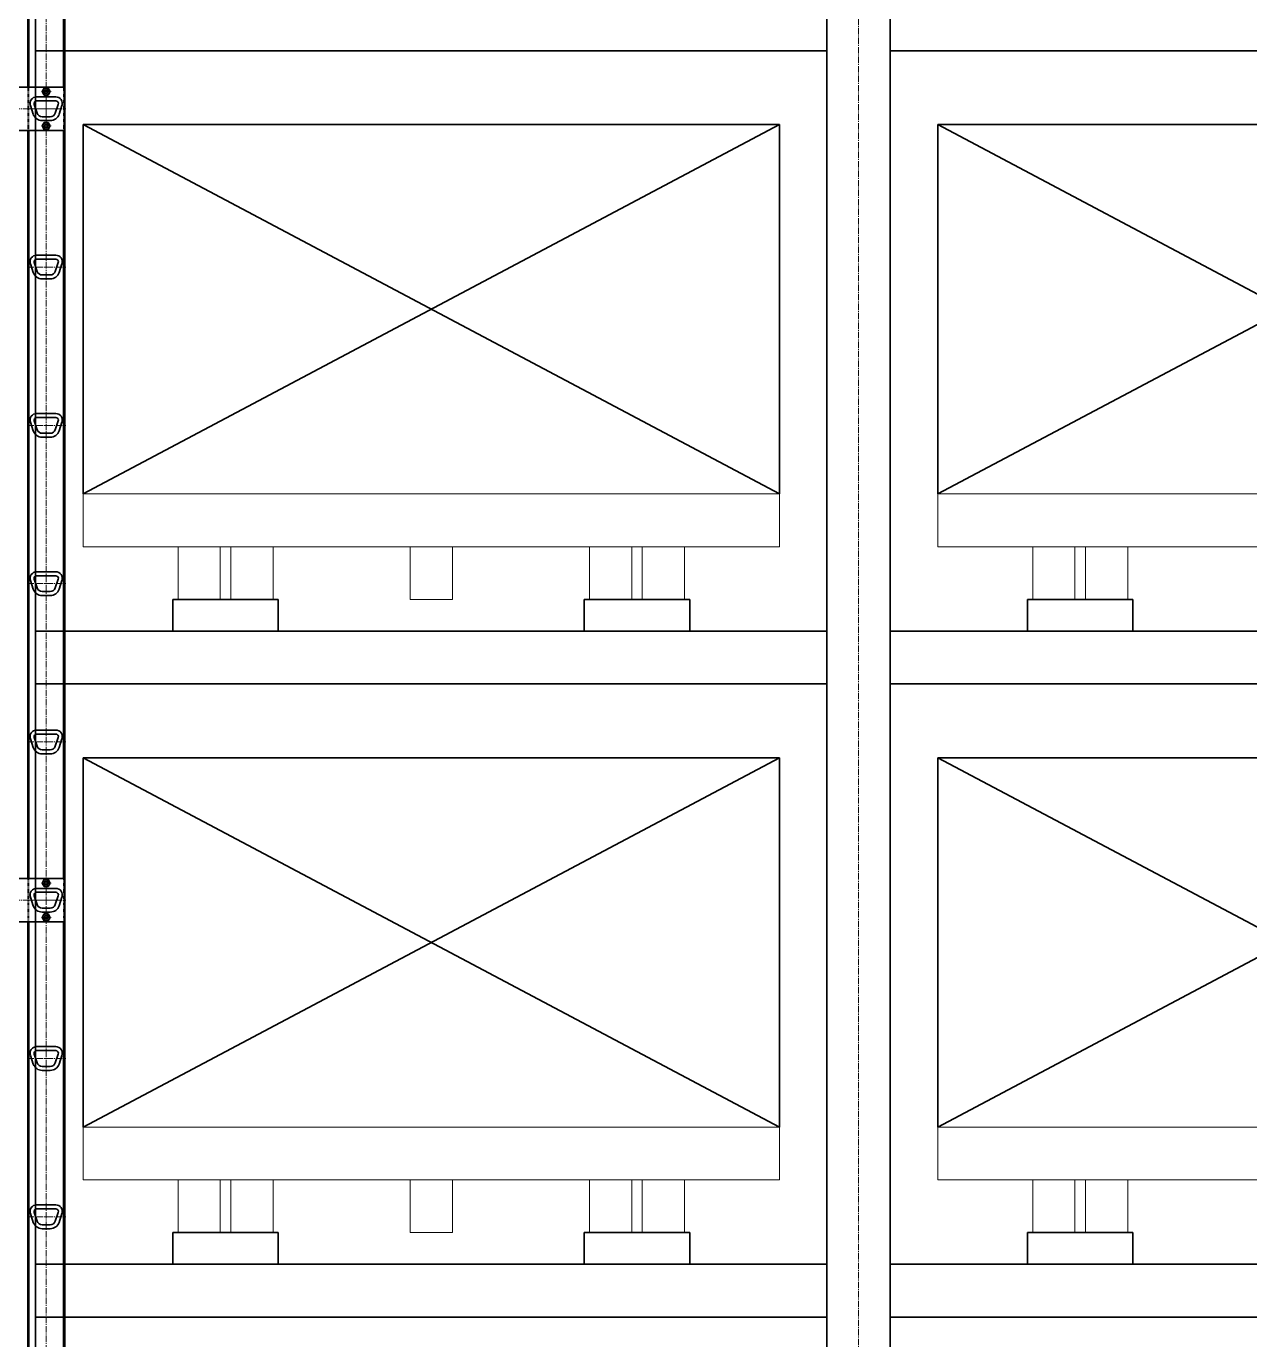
# Model space of a CAD drawing. Header units: millimetres. Extents: x -67280 to 67280, y -47520 to 47520.
# Drawn here: x -42246 to -39927, y 30371 to 32861 of the extents above; entities that cross this region are included whole.
import ezdxf

# ---------------------------------------------------------------- set-up
doc = ezdxf.new("R2010")
doc.units = ezdxf.units.MM
doc.linetypes.add('点画线', pattern=[18, 12, -2, 2, -2])
doc.linetypes.add('虚线', pattern=[2, 1, -1])
for name, color, linetype, lineweight in [('ACADCAXA细实线层', 3, 'Continuous', 18), ('EB0', 7, 'Continuous', 35), ('EB0_1', 7, 'Continuous', 35), ('中心线层', 1, '点画线', 18), ('尺寸线层', 4, 'Continuous', 18), ('标注层AM_5', 3, 'Continuous', 25), ('粗实线层', 7, 'Continuous', 35), ('粗实线层AM_0', 7, 'Continuous', 50), ('细实线层', 3, 'Continuous', 18), ('虚线层', 100, '虚线', 18)]:
    doc.layers.add(name, color=color, linetype=linetype, lineweight=lineweight)

# ---------------------------------------------------------------- blocks, each defined once
blk = doc.blocks.new('*X101')
at = {"layer": 'ACADCAXA细实线层', "linetype": 'Continuous', "lineweight": 18}
for p, q in [((0, 100), (0, 200)), ((0, 200), (1320, 200)), ((1320, 100), (1320, 200)), ((0, 100), (1320, 100)), ((180, 0), (180, 100)), ((260, 0), (260, 100)), ((280, 0), (280, 100)), ((360, 0), (360, 100)), ((620, 0), (620, 100)), ((700, 0), (700, 100)), ((960, 0), (960, 100)), ((1040, 0), (1040, 100)), ((1060, 0), (1060, 100)), ((1140, 0), (1140, 100)), ((180, 0), (260, 0)), ((280, 0), (360, 0)), ((620, 0), (700, 0)), ((1040, 0), (960, 0)), ((1060, 0), (1140, 0))]:
    blk.add_line(p, q, dxfattribs=at)
at = {"layer": 'EB0'}
for p, q in [((0, 900), (1320, 900)), ((1320, 900), (0, 200)), ((0, 900), (1320, 200)), ((0, 900), (0, 200)), ((1320, 900), (1320, 200))]:
    blk.add_line(p, q, dxfattribs=at)
blk = doc.blocks.new('*X102')
at = {"layer": 'EB0'}
for p, q in [((260, 100), (260, 160)), ((460, 160), (260, 160)), ((260, 100), (260, 160)), ((460, 160), (260, 160)), ((460, 100), (460, 160)), ((460, 100), (460, 160)), ((1040, 100), (1040, 160)), ((1040, 160), (1240, 160)), ((1040, 100), (1040, 160)), ((1040, 160), (1240, 160)), ((1240, 100), (1240, 160)), ((1240, 100), (1240, 160)), ((0, 100), (1500, 100)), ((1500, 0), (0, 0))]:
    blk.add_line(p, q, dxfattribs=at)
at = {"layer": '标注层AM_5'}
for p, q in [((0, 100), (1500, 100)), ((1500, 100), (0, 100)), ((0, 0), (1500, 0))]:
    blk.add_line(p, q, dxfattribs=at)
blk = doc.blocks.new('*X103')
at = {"layer": 'ACADCAXA细实线层', "linetype": 'Continuous', "lineweight": 18}
for p, q in [((0, 100), (0, 200)), ((0, 200), (1320, 200)), ((1320, 100), (1320, 200)), ((0, 100), (1320, 100)), ((180, 0), (180, 100)), ((260, 0), (260, 100)), ((280, 0), (280, 100)), ((360, 0), (360, 100)), ((620, 0), (620, 100)), ((700, 0), (700, 100)), ((960, 0), (960, 100)), ((1040, 0), (1040, 100)), ((1060, 0), (1060, 100)), ((1140, 0), (1140, 100)), ((180, 0), (260, 0)), ((280, 0), (360, 0)), ((620, 0), (700, 0)), ((1040, 0), (960, 0)), ((1060, 0), (1140, 0))]:
    blk.add_line(p, q, dxfattribs=at)
at = {"layer": 'EB0'}
for p, q in [((0, 900), (1320, 900)), ((1320, 900), (0, 200)), ((0, 900), (1320, 200)), ((0, 900), (0, 200)), ((1320, 900), (1320, 200))]:
    blk.add_line(p, q, dxfattribs=at)
blk = doc.blocks.new('*X104')
at = {"layer": 'EB0'}
for p, q in [((260, 100), (260, 160)), ((460, 160), (260, 160)), ((260, 100), (260, 160)), ((460, 160), (260, 160)), ((460, 100), (460, 160)), ((460, 100), (460, 160)), ((1040, 100), (1040, 160)), ((1040, 160), (1240, 160)), ((1040, 100), (1040, 160)), ((1040, 160), (1240, 160)), ((1240, 100), (1240, 160)), ((1240, 100), (1240, 160)), ((0, 100), (1500, 100)), ((1500, 0), (0, 0))]:
    blk.add_line(p, q, dxfattribs=at)
at = {"layer": '标注层AM_5'}
for p, q in [((0, 100), (1500, 100)), ((1500, 100), (0, 100)), ((0, 0), (1500, 0))]:
    blk.add_line(p, q, dxfattribs=at)
blk = doc.blocks.new('*X106')
at = {"layer": 'EB0'}
for p, q in [((260, 100), (260, 160)), ((460, 160), (260, 160)), ((260, 100), (260, 160)), ((460, 160), (260, 160)), ((460, 100), (460, 160)), ((460, 100), (460, 160)), ((1040, 100), (1040, 160)), ((1040, 160), (1240, 160)), ((1040, 100), (1040, 160)), ((1040, 160), (1240, 160)), ((1240, 100), (1240, 160)), ((1240, 100), (1240, 160)), ((0, 100), (1500, 100)), ((1500, 0), (0, 0))]:
    blk.add_line(p, q, dxfattribs=at)
at = {"layer": '标注层AM_5'}
for p, q in [((0, 100), (1500, 100)), ((1500, 100), (0, 100)), ((0, 0), (1500, 0))]:
    blk.add_line(p, q, dxfattribs=at)
blk = doc.blocks.new('*X98')
at = {"layer": 'EB0'}
for p, q in [((120, 0), (120, 11100)), ((1620, 0), (1620, 11100)), ((1740, 0), (1740, 11100))]:
    blk.add_line(p, q, dxfattribs=at)
at = {"layer": '中心线层'}
blk.add_line((1680, -3), (1680, 11103), dxfattribs=at)
at = {"layer": 'EB0'}
for name, p in [('*X103', (210, 3210)), ('*X101', (210, 2010))]:
    blk.add_blockref(name, p, dxfattribs=at)
at = {"layer": '粗实线层AM_0'}
for name, p in [('*X106', (120, 4250)), ('*X104', (120, 3050)), ('*X102', (120, 1850))]:
    blk.add_blockref(name, p, dxfattribs=at)
blk = doc.blocks.new('*X508')
at = {"layer": 'ACADCAXA细实线层', "linetype": 'Continuous', "lineweight": 18}
for p, q in [((0, 100), (0, 200)), ((0, 200), (1320, 200)), ((1320, 100), (1320, 200)), ((0, 100), (1320, 100)), ((180, 0), (180, 100)), ((260, 0), (260, 100)), ((280, 0), (280, 100)), ((360, 0), (360, 100)), ((620, 0), (620, 100)), ((700, 0), (700, 100)), ((960, 0), (960, 100)), ((1040, 0), (1040, 100)), ((1060, 0), (1060, 100)), ((1140, 0), (1140, 100)), ((180, 0), (260, 0)), ((280, 0), (360, 0)), ((620, 0), (700, 0)), ((1040, 0), (960, 0)), ((1060, 0), (1140, 0))]:
    blk.add_line(p, q, dxfattribs=at)
at = {"layer": 'EB0'}
for p, q in [((0, 900), (1320, 900)), ((1320, 900), (0, 200)), ((0, 900), (1320, 200)), ((0, 900), (0, 200)), ((1320, 900), (1320, 200))]:
    blk.add_line(p, q, dxfattribs=at)
blk = doc.blocks.new('*X509')
at = {"layer": 'EB0'}
for p, q in [((260, 100), (260, 160)), ((460, 160), (260, 160)), ((260, 100), (260, 160)), ((460, 160), (260, 160)), ((460, 100), (460, 160)), ((460, 100), (460, 160)), ((1040, 100), (1040, 160)), ((1040, 160), (1240, 160)), ((1040, 100), (1040, 160)), ((1040, 160), (1240, 160)), ((1240, 100), (1240, 160)), ((1240, 100), (1240, 160)), ((0, 100), (1500, 100)), ((1500, 0), (0, 0))]:
    blk.add_line(p, q, dxfattribs=at)
at = {"layer": '标注层AM_5'}
for p, q in [((0, 100), (1500, 100)), ((1500, 100), (0, 100)), ((0, 0), (1500, 0))]:
    blk.add_line(p, q, dxfattribs=at)
blk = doc.blocks.new('*X510')
at = {"layer": 'ACADCAXA细实线层', "linetype": 'Continuous', "lineweight": 18}
for p, q in [((0, 100), (0, 200)), ((0, 200), (1320, 200)), ((1320, 100), (1320, 200)), ((0, 100), (1320, 100)), ((180, 0), (180, 100)), ((260, 0), (260, 100)), ((280, 0), (280, 100)), ((360, 0), (360, 100)), ((620, 0), (620, 100)), ((700, 0), (700, 100)), ((960, 0), (960, 100)), ((1040, 0), (1040, 100)), ((1060, 0), (1060, 100)), ((1140, 0), (1140, 100)), ((180, 0), (260, 0)), ((280, 0), (360, 0)), ((620, 0), (700, 0)), ((1040, 0), (960, 0)), ((1060, 0), (1140, 0))]:
    blk.add_line(p, q, dxfattribs=at)
at = {"layer": 'EB0'}
for p, q in [((0, 900), (1320, 900)), ((1320, 900), (0, 200)), ((0, 900), (1320, 200)), ((0, 900), (0, 200)), ((1320, 900), (1320, 200))]:
    blk.add_line(p, q, dxfattribs=at)
blk = doc.blocks.new('*X511')
at = {"layer": 'EB0'}
for p, q in [((260, 100), (260, 160)), ((460, 160), (260, 160)), ((260, 100), (260, 160)), ((460, 160), (260, 160)), ((460, 100), (460, 160)), ((460, 100), (460, 160)), ((1040, 100), (1040, 160)), ((1040, 160), (1240, 160)), ((1040, 100), (1040, 160)), ((1040, 160), (1240, 160)), ((1240, 100), (1240, 160)), ((1240, 100), (1240, 160)), ((0, 100), (1500, 100)), ((1500, 0), (0, 0))]:
    blk.add_line(p, q, dxfattribs=at)
at = {"layer": '标注层AM_5'}
for p, q in [((0, 100), (1500, 100)), ((1500, 100), (0, 100)), ((0, 0), (1500, 0))]:
    blk.add_line(p, q, dxfattribs=at)
blk = doc.blocks.new('*X513')
at = {"layer": 'EB0'}
for p, q in [((260, 100), (260, 160)), ((460, 160), (260, 160)), ((260, 100), (260, 160)), ((460, 160), (260, 160)), ((460, 100), (460, 160)), ((460, 100), (460, 160)), ((1040, 100), (1040, 160)), ((1040, 160), (1240, 160)), ((1040, 100), (1040, 160)), ((1040, 160), (1240, 160)), ((1240, 100), (1240, 160)), ((1240, 100), (1240, 160)), ((0, 100), (1500, 100)), ((1500, 0), (0, 0))]:
    blk.add_line(p, q, dxfattribs=at)
at = {"layer": '标注层AM_5'}
for p, q in [((0, 100), (1500, 100)), ((1500, 100), (0, 100)), ((0, 0), (1500, 0))]:
    blk.add_line(p, q, dxfattribs=at)
blk = doc.blocks.new('*X505')
at = {"layer": 'EB0'}
for p, q in [((0, 0), (0, 11200)), ((120, 0), (120, 11200))]:
    blk.add_line(p, q, dxfattribs=at)
at = {"layer": '中心线层'}
blk.add_line((60, -3), (60, 11203), dxfattribs=at)
at = {"layer": 'EB0'}
for name, p in [('*X510', (210, 3210)), ('*X508', (210, 2010))]:
    blk.add_blockref(name, p, dxfattribs=at)
at = {"layer": '粗实线层AM_0'}
for name, p in [('*X513', (120, 4250)), ('*X511', (120, 3050)), ('*X509', (120, 1850))]:
    blk.add_blockref(name, p, dxfattribs=at)
blk = doc.blocks.new('*X1232')
at = {"layer": 'EB0'}
for p, q in [((-29.9, 6), (-24.4, -10.5)), ((-22.8, 8.4), (-17.3, -8.2)), ((18.1, 22.5), (-18.1, 22.5)), ((-18.1, 15), (18.1, 15)), ((17.3, -8.2), (22.8, 8.4)), ((24.4, -10.5), (29.9, 6)), ((-7.8, -15), (7.8, -15)), ((-7.8, -22.5), (7.8, -22.5))]:
    blk.add_line(p, q, dxfattribs=at)
for centre, radius, start, end in [((-18.1, 10), 12.5, 90, 198.4349), ((-18.1, 10), 5, 90, 198.4349), ((18.1, 10), 12.5, 341.5651, 90), ((18.1, 10), 5, 341.5651, 90), ((-7.8, -5), 17.5, 198.4349, 270), ((-7.8, -5), 10, 198.4349, 270), ((7.8, -5), 10, 270, 341.5651), ((7.8, -5), 17.5, 270, 341.5651)]:
    blk.add_arc(centre, radius, start, end, dxfattribs=at)
at = {"layer": '中心线层', "linetype": '点画线', "lineweight": 18}
blk.add_line((-35.6, 0), (36.9, 0), dxfattribs=at)
blk = doc.blocks.new('*X1233')
at = {"layer": 'EB0'}
for p, q in [((-29.9, 6), (-24.4, -10.5)), ((-22.8, 8.4), (-17.3, -8.2)), ((18.1, 22.5), (-18.1, 22.5)), ((-18.1, 15), (18.1, 15)), ((17.3, -8.2), (22.8, 8.4)), ((24.4, -10.5), (29.9, 6)), ((-7.8, -15), (7.8, -15)), ((-7.8, -22.5), (7.8, -22.5))]:
    blk.add_line(p, q, dxfattribs=at)
for centre, radius, start, end in [((-18.1, 10), 12.5, 90, 198.4349), ((-18.1, 10), 5, 90, 198.4349), ((18.1, 10), 12.5, 341.5651, 90), ((18.1, 10), 5, 341.5651, 90), ((-7.8, -5), 17.5, 198.4349, 270), ((-7.8, -5), 10, 198.4349, 270), ((7.8, -5), 10, 270, 341.5651), ((7.8, -5), 17.5, 270, 341.5651)]:
    blk.add_arc(centre, radius, start, end, dxfattribs=at)
at = {"layer": '中心线层', "linetype": '点画线', "lineweight": 18}
blk.add_line((-35.6, 0), (36.9, 0), dxfattribs=at)
blk = doc.blocks.new('*X1234')
at = {"layer": 'EB0'}
for p, q in [((-29.9, 6), (-24.4, -10.5)), ((-22.8, 8.4), (-17.3, -8.2)), ((18.1, 22.5), (-18.1, 22.5)), ((-18.1, 15), (18.1, 15)), ((17.3, -8.2), (22.8, 8.4)), ((24.4, -10.5), (29.9, 6)), ((-7.8, -15), (7.8, -15)), ((-7.8, -22.5), (7.8, -22.5))]:
    blk.add_line(p, q, dxfattribs=at)
for centre, radius, start, end in [((-18.1, 10), 12.5, 90, 198.4349), ((-18.1, 10), 5, 90, 198.4349), ((18.1, 10), 12.5, 341.5651, 90), ((18.1, 10), 5, 341.5651, 90), ((-7.8, -5), 17.5, 198.4349, 270), ((-7.8, -5), 10, 198.4349, 270), ((7.8, -5), 10, 270, 341.5651), ((7.8, -5), 17.5, 270, 341.5651)]:
    blk.add_arc(centre, radius, start, end, dxfattribs=at)
at = {"layer": '中心线层', "linetype": '点画线', "lineweight": 18}
blk.add_line((-35.6, 0), (36.9, 0), dxfattribs=at)
blk = doc.blocks.new('*X1235')
at = {"layer": 'EB0'}
for p, q in [((-29.9, 6), (-24.4, -10.5)), ((-22.8, 8.4), (-17.3, -8.2)), ((18.1, 22.5), (-18.1, 22.5)), ((-18.1, 15), (18.1, 15)), ((17.3, -8.2), (22.8, 8.4)), ((24.4, -10.5), (29.9, 6)), ((-7.8, -15), (7.8, -15)), ((-7.8, -22.5), (7.8, -22.5))]:
    blk.add_line(p, q, dxfattribs=at)
for centre, radius, start, end in [((-18.1, 10), 12.5, 90, 198.4349), ((-18.1, 10), 5, 90, 198.4349), ((18.1, 10), 12.5, 341.5651, 90), ((18.1, 10), 5, 341.5651, 90), ((-7.8, -5), 17.5, 198.4349, 270), ((-7.8, -5), 10, 198.4349, 270), ((7.8, -5), 10, 270, 341.5651), ((7.8, -5), 17.5, 270, 341.5651)]:
    blk.add_arc(centre, radius, start, end, dxfattribs=at)
at = {"layer": '中心线层', "linetype": '点画线', "lineweight": 18}
blk.add_line((-35.6, 0), (36.9, 0), dxfattribs=at)
blk = doc.blocks.new('*X1236')
at = {"layer": 'EB0'}
for p, q in [((-29.9, 6), (-24.4, -10.5)), ((-22.8, 8.4), (-17.3, -8.2)), ((18.1, 22.5), (-18.1, 22.5)), ((-18.1, 15), (18.1, 15)), ((17.3, -8.2), (22.8, 8.4)), ((24.4, -10.5), (29.9, 6)), ((-7.8, -15), (7.8, -15)), ((-7.8, -22.5), (7.8, -22.5))]:
    blk.add_line(p, q, dxfattribs=at)
for centre, radius, start, end in [((-18.1, 10), 12.5, 90, 198.4349), ((-18.1, 10), 5, 90, 198.4349), ((18.1, 10), 12.5, 341.5651, 90), ((18.1, 10), 5, 341.5651, 90), ((-7.8, -5), 17.5, 198.4349, 270), ((-7.8, -5), 10, 198.4349, 270), ((7.8, -5), 10, 270, 341.5651), ((7.8, -5), 17.5, 270, 341.5651)]:
    blk.add_arc(centre, radius, start, end, dxfattribs=at)
at = {"layer": '中心线层', "linetype": '点画线', "lineweight": 18}
blk.add_line((-35.6, 0), (36.9, 0), dxfattribs=at)
blk = doc.blocks.new('*X1237')
at = {"layer": 'EB0'}
for p, q in [((-29.9, 6), (-24.4, -10.5)), ((-22.8, 8.4), (-17.3, -8.2)), ((18.1, 22.5), (-18.1, 22.5)), ((-18.1, 15), (18.1, 15)), ((17.3, -8.2), (22.8, 8.4)), ((24.4, -10.5), (29.9, 6)), ((-7.8, -15), (7.8, -15)), ((-7.8, -22.5), (7.8, -22.5))]:
    blk.add_line(p, q, dxfattribs=at)
for centre, radius, start, end in [((-18.1, 10), 12.5, 90, 198.4349), ((-18.1, 10), 5, 90, 198.4349), ((18.1, 10), 12.5, 341.5651, 90), ((18.1, 10), 5, 341.5651, 90), ((-7.8, -5), 17.5, 198.4349, 270), ((-7.8, -5), 10, 198.4349, 270), ((7.8, -5), 10, 270, 341.5651), ((7.8, -5), 17.5, 270, 341.5651)]:
    blk.add_arc(centre, radius, start, end, dxfattribs=at)
at = {"layer": '中心线层', "linetype": '点画线', "lineweight": 18}
blk.add_line((-35.6, 0), (36.9, 0), dxfattribs=at)
blk = doc.blocks.new('*X1238')
at = {"layer": 'EB0'}
for p, q in [((-29.9, 6), (-24.4, -10.5)), ((-22.8, 8.4), (-17.3, -8.2)), ((18.1, 22.5), (-18.1, 22.5)), ((-18.1, 15), (18.1, 15)), ((17.3, -8.2), (22.8, 8.4)), ((24.4, -10.5), (29.9, 6)), ((-7.8, -15), (7.8, -15)), ((-7.8, -22.5), (7.8, -22.5))]:
    blk.add_line(p, q, dxfattribs=at)
for centre, radius, start, end in [((-18.1, 10), 12.5, 90, 198.4349), ((-18.1, 10), 5, 90, 198.4349), ((18.1, 10), 12.5, 341.5651, 90), ((18.1, 10), 5, 341.5651, 90), ((-7.8, -5), 17.5, 198.4349, 270), ((-7.8, -5), 10, 198.4349, 270), ((7.8, -5), 10, 270, 341.5651), ((7.8, -5), 17.5, 270, 341.5651)]:
    blk.add_arc(centre, radius, start, end, dxfattribs=at)
at = {"layer": '中心线层', "linetype": '点画线', "lineweight": 18}
blk.add_line((-35.6, 0), (36.9, 0), dxfattribs=at)
blk = doc.blocks.new('*X1239')
at = {"layer": 'EB0'}
for p, q in [((-29.9, 6), (-24.4, -10.5)), ((-22.8, 8.4), (-17.3, -8.2)), ((18.1, 22.5), (-18.1, 22.5)), ((-18.1, 15), (18.1, 15)), ((17.3, -8.2), (22.8, 8.4)), ((24.4, -10.5), (29.9, 6)), ((-7.8, -15), (7.8, -15)), ((-7.8, -22.5), (7.8, -22.5))]:
    blk.add_line(p, q, dxfattribs=at)
for centre, radius, start, end in [((-18.1, 10), 12.5, 90, 198.4349), ((-18.1, 10), 5, 90, 198.4349), ((18.1, 10), 12.5, 341.5651, 90), ((18.1, 10), 5, 341.5651, 90), ((-7.8, -5), 17.5, 198.4349, 270), ((-7.8, -5), 10, 198.4349, 270), ((7.8, -5), 10, 270, 341.5651), ((7.8, -5), 17.5, 270, 341.5651)]:
    blk.add_arc(centre, radius, start, end, dxfattribs=at)
at = {"layer": '中心线层', "linetype": '点画线', "lineweight": 18}
blk.add_line((-35.6, 0), (36.9, 0), dxfattribs=at)
blk = doc.blocks.new('*X1248')
at = {"layer": 'EB0_1'}
for p, q in [((-150, -41), (-150, 41)), ((35, 41), (-150, 41)), ((35, -41), (35, 41)), ((-29.9, 6), (-24.4, -10.5)), ((18.1, 22.5), (-18.1, 22.5)), ((24.4, -10.5), (29.9, 6)), ((-7.8, -22.5), (7.8, -22.5)), ((35, -41), (-150, -41))]:
    blk.add_line(p, q, dxfattribs=at)
for centre in [(0, 32.5), (0, -32.5)]:
    blk.add_circle(centre, 4.5, dxfattribs=at)
for centre, radius, start, end in [((-18.1, 10), 12.5, 90, 198.4349), ((18.1, 10), 12.5, 341.5651, 90), ((-7.8, -5), 17.5, 198.4349, 270), ((7.8, -5), 17.5, 270, 341.5651)]:
    blk.add_arc(centre, radius, start, end, dxfattribs=at)
at = {"layer": '中心线层', "linetype": '点画线', "lineweight": 18}
for p, q in [((-7.5, 32.5), (7.5, 32.5)), ((0, 25), (0, 40)), ((22, 0), (-162.2, 0)), ((-35.6, 0), (36.9, 0)), ((-7.5, -32.5), (7.5, -32.5)), ((0, -40), (0, -25))]:
    blk.add_line(p, q, dxfattribs=at)
at = {"layer": '中心线层'}
blk.add_line((0, -41), (0, 41), dxfattribs=at)
at = {"layer": '虚线层'}
blk.add_line((-147, -41), (-147, 41), dxfattribs=at)
blk = doc.blocks.new('*X1249')
at = {"layer": '中心线层', "linetype": '点画线', "lineweight": 18}
for p, q in [((-9.1, 0), (9.1, 0)), ((0, 9.1), (0, -9.1))]:
    blk.add_line(p, q, dxfattribs=at)
at = {"layer": '粗实线层'}
for p, q in [((-7.5, 0), (-3.8, 6.5)), ((-7.5, 0), (-3.8, -6.5)), ((3.8, 6.5), (-3.8, 6.5)), ((7.5, 0), (3.8, 6.5)), ((7.5, 0), (3.8, -6.5)), ((3.8, -6.5), (-3.8, -6.5))]:
    blk.add_line(p, q, dxfattribs=at)
for radius in [6.5, 3.4]:
    blk.add_circle((0, 0), radius, dxfattribs=at)
at = {"layer": '细实线层'}
blk.add_arc((0, 0), 4, 170, 100, dxfattribs=at)
blk = doc.blocks.new('*X1250')
at = {"layer": '中心线层', "linetype": '点画线', "lineweight": 18}
for p, q in [((-9.1, 0), (9.1, 0)), ((0, 9.1), (0, -9.1))]:
    blk.add_line(p, q, dxfattribs=at)
at = {"layer": '粗实线层'}
for p, q in [((-7.5, 0), (-3.8, 6.5)), ((-7.5, 0), (-3.8, -6.5)), ((3.8, 6.5), (-3.8, 6.5)), ((7.5, 0), (3.8, 6.5)), ((7.5, 0), (3.8, -6.5)), ((3.8, -6.5), (-3.8, -6.5))]:
    blk.add_line(p, q, dxfattribs=at)
for radius in [6.5, 3.4]:
    blk.add_circle((0, 0), radius, dxfattribs=at)
at = {"layer": '细实线层'}
blk.add_arc((0, 0), 4, 170, 100, dxfattribs=at)
blk = doc.blocks.new('*X1251')
at = {"layer": 'EB0_1'}
for p, q in [((-150, -41), (-150, 41)), ((35, 41), (-150, 41)), ((35, -41), (35, 41)), ((-29.9, 6), (-24.4, -10.5)), ((18.1, 22.5), (-18.1, 22.5)), ((24.4, -10.5), (29.9, 6)), ((-7.8, -22.5), (7.8, -22.5)), ((35, -41), (-150, -41))]:
    blk.add_line(p, q, dxfattribs=at)
for centre in [(0, 32.5), (0, -32.5)]:
    blk.add_circle(centre, 4.5, dxfattribs=at)
for centre, radius, start, end in [((-18.1, 10), 12.5, 90, 198.4349), ((18.1, 10), 12.5, 341.5651, 90), ((-7.8, -5), 17.5, 198.4349, 270), ((7.8, -5), 17.5, 270, 341.5651)]:
    blk.add_arc(centre, radius, start, end, dxfattribs=at)
at = {"layer": '中心线层', "linetype": '点画线', "lineweight": 18}
for p, q in [((-7.5, 32.5), (7.5, 32.5)), ((0, 25), (0, 40)), ((22, 0), (-162.2, 0)), ((-35.6, 0), (36.9, 0)), ((-7.5, -32.5), (7.5, -32.5)), ((0, -40), (0, -25))]:
    blk.add_line(p, q, dxfattribs=at)
at = {"layer": '中心线层'}
blk.add_line((0, -41), (0, 41), dxfattribs=at)
at = {"layer": '虚线层'}
blk.add_line((-147, -41), (-147, 41), dxfattribs=at)
blk = doc.blocks.new('*X1252')
at = {"layer": '中心线层', "linetype": '点画线', "lineweight": 18}
for p, q in [((-9.1, 0), (9.1, 0)), ((0, 9.1), (0, -9.1))]:
    blk.add_line(p, q, dxfattribs=at)
at = {"layer": '粗实线层'}
for p, q in [((-7.5, 0), (-3.8, 6.5)), ((-7.5, 0), (-3.8, -6.5)), ((3.8, 6.5), (-3.8, 6.5)), ((7.5, 0), (3.8, 6.5)), ((7.5, 0), (3.8, -6.5)), ((3.8, -6.5), (-3.8, -6.5))]:
    blk.add_line(p, q, dxfattribs=at)
for radius in [6.5, 3.4]:
    blk.add_circle((0, 0), radius, dxfattribs=at)
at = {"layer": '细实线层'}
blk.add_arc((0, 0), 4, 170, 100, dxfattribs=at)
blk = doc.blocks.new('*X1253')
at = {"layer": '中心线层', "linetype": '点画线', "lineweight": 18}
for p, q in [((-9.1, 0), (9.1, 0)), ((0, 9.1), (0, -9.1))]:
    blk.add_line(p, q, dxfattribs=at)
at = {"layer": '粗实线层'}
for p, q in [((-7.5, 0), (-3.8, 6.5)), ((-7.5, 0), (-3.8, -6.5)), ((3.8, 6.5), (-3.8, 6.5)), ((7.5, 0), (3.8, 6.5)), ((7.5, 0), (3.8, -6.5)), ((3.8, -6.5), (-3.8, -6.5))]:
    blk.add_line(p, q, dxfattribs=at)
for radius in [6.5, 3.4]:
    blk.add_circle((0, 0), radius, dxfattribs=at)
at = {"layer": '细实线层'}
blk.add_arc((0, 0), 4, 170, 100, dxfattribs=at)
blk = doc.blocks.new('*X1228')
at = {"layer": 'EB0'}
for p, q in [((185, 4650), (185, -150)), ((115, 4459), (115, 3041)), ((117, 4459), (117, 3041)), ((183, 4459), (183, 3041)), ((115, 2959), (115, 1541)), ((117, 2959), (117, 1541)), ((183, 2959), (183, 1541)), ((115, 1459), (115, 41)), ((117, 1459), (117, 41)), ((183, 1459), (183, 41))]:
    blk.add_line(p, q, dxfattribs=at)
for centre in [(150, 3032.5), (150, 2967.5), (150, 1532.5), (150, 1467.5)]:
    blk.add_circle(centre, 4.5, dxfattribs=at)
at = {"layer": '中心线层', "linetype": '点画线', "lineweight": 18}
for p, q in [((150, 4653), (150, -153)), ((142.5, 3032.5), (157.5, 3032.5)), ((142.5, 2967.5), (157.5, 2967.5)), ((142.5, 1532.5), (157.5, 1532.5)), ((150, 1525), (150, 1540)), ((150, 1460), (150, 1475)), ((142.5, 1467.5), (157.5, 1467.5))]:
    blk.add_line(p, q, dxfattribs=at)
at = {"layer": '虚线层', "linetype": '虚线', "lineweight": 18}
for p, q in [((115, 3041), (115, 2959)), ((117, 3041), (117, 2959)), ((183, 3041), (183, 2959)), ((115, 1541), (115, 1459)), ((117, 1541), (117, 1459)), ((183, 1541), (183, 1459))]:
    blk.add_line(p, q, dxfattribs=at)
at = {"layer": 'EB0'}
for name, p in [('*X1239', (150, 3000)), ('*X1238', (150, 2700)), ('*X1237', (150, 2400)), ('*X1236', (150, 2100)), ('*X1235', (150, 1800)), ('*X1234', (150, 1500)), ('*X1233', (150, 1200)), ('*X1232', (150, 900))]:
    blk.add_blockref(name, p, dxfattribs=at)
at = {"layer": '粗实线层'}
for name, p in [('*X1251', (150, 3000)), ('*X1248', (150, 1500))]:
    blk.add_blockref(name, p, dxfattribs=at)
for points in [[(157.5, 3032.5), (156.8, 3033.7), (156.8, 3033.7), (155.6, 3035.7), (155.6, 3035.7), (153.8, 3039), (153.8, 3039), (150, 3039), (150, 3039), (146.2, 3039), (146.2, 3039), (144.4, 3035.7), (144.4, 3035.7), (143.2, 3033.7), (143.2, 3033.7), (142.5, 3032.5), (142.5, 3032.5), (144.4, 3029.2), (144.4, 3029.2), (146.2, 3026), (146.2, 3026), (150, 3026), (150, 3026), (153.8, 3026), (153.8, 3026), (155.6, 3029.2), (155.6, 3029.2)], [(157.5, 2967.5), (156.8, 2968.7), (156.8, 2968.7), (155.6, 2970.7), (155.6, 2970.7), (153.8, 2974), (153.8, 2974), (150, 2974), (150, 2974), (146.2, 2974), (146.2, 2974), (144.4, 2970.7), (144.4, 2970.7), (143.2, 2968.7), (143.2, 2968.7), (142.5, 2967.5), (142.5, 2967.5), (144.4, 2964.2), (144.4, 2964.2), (146.2, 2961), (146.2, 2961), (150, 2961), (150, 2961), (153.8, 2961), (153.8, 2961), (155.6, 2964.2), (155.6, 2964.2)], [(157.5, 1532.5), (156.8, 1533.7), (156.8, 1533.7), (155.6, 1535.7), (155.6, 1535.7), (153.8, 1539), (153.8, 1539), (150, 1539), (150, 1539), (146.2, 1539), (146.2, 1539), (144.4, 1535.7), (144.4, 1535.7), (143.2, 1533.7), (143.2, 1533.7), (142.5, 1532.5), (142.5, 1532.5), (144.4, 1529.2), (144.4, 1529.2), (146.2, 1526), (146.2, 1526), (150, 1526), (150, 1526), (153.8, 1526), (153.8, 1526), (155.6, 1529.2), (155.6, 1529.2)], [(157.5, 1467.5), (156.8, 1468.7), (156.8, 1468.7), (155.6, 1470.7), (155.6, 1470.7), (153.8, 1474), (153.8, 1474), (150, 1474), (150, 1474), (146.2, 1474), (146.2, 1474), (144.4, 1470.7), (144.4, 1470.7), (143.2, 1468.7), (143.2, 1468.7), (142.5, 1467.5), (142.5, 1467.5), (144.4, 1464.2), (144.4, 1464.2), (146.2, 1461), (146.2, 1461), (150, 1461), (150, 1461), (153.8, 1461), (153.8, 1461), (155.6, 1464.2), (155.6, 1464.2)]]:
    blk.add_wipeout(points).dxf.layer = '粗实线层'
for name, p in [('*X1252', (150, 3032.5)), ('*X1253', (150, 2967.5)), ('*X1249', (150, 1532.5)), ('*X1250', (150, 1467.5))]:
    blk.add_blockref(name, p, dxfattribs=at)
blk = doc.blocks.new('*X1214')
at = {"layer": '粗实线层'}
blk.add_blockref('*X1228', (3040, 827.5), dxfattribs=at)

msp = doc.modelspace()

# ---------------------------------------------------------------- block references
at = {"layer": '尺寸线层'}
for name, p in [('*X505', (-40727.969, 28564.126)), ('*X98', (-42347.969, 28564.126))]:
    msp.add_blockref(name, p, dxfattribs=at)

# ---------------------------------------------------------------- next in the draw order: block references
at = {"layer": 'EB0'}
msp.add_blockref('*X1214', (-45397.969, 28876.626), dxfattribs=at)

doc.saveas('drawing.dxf')
